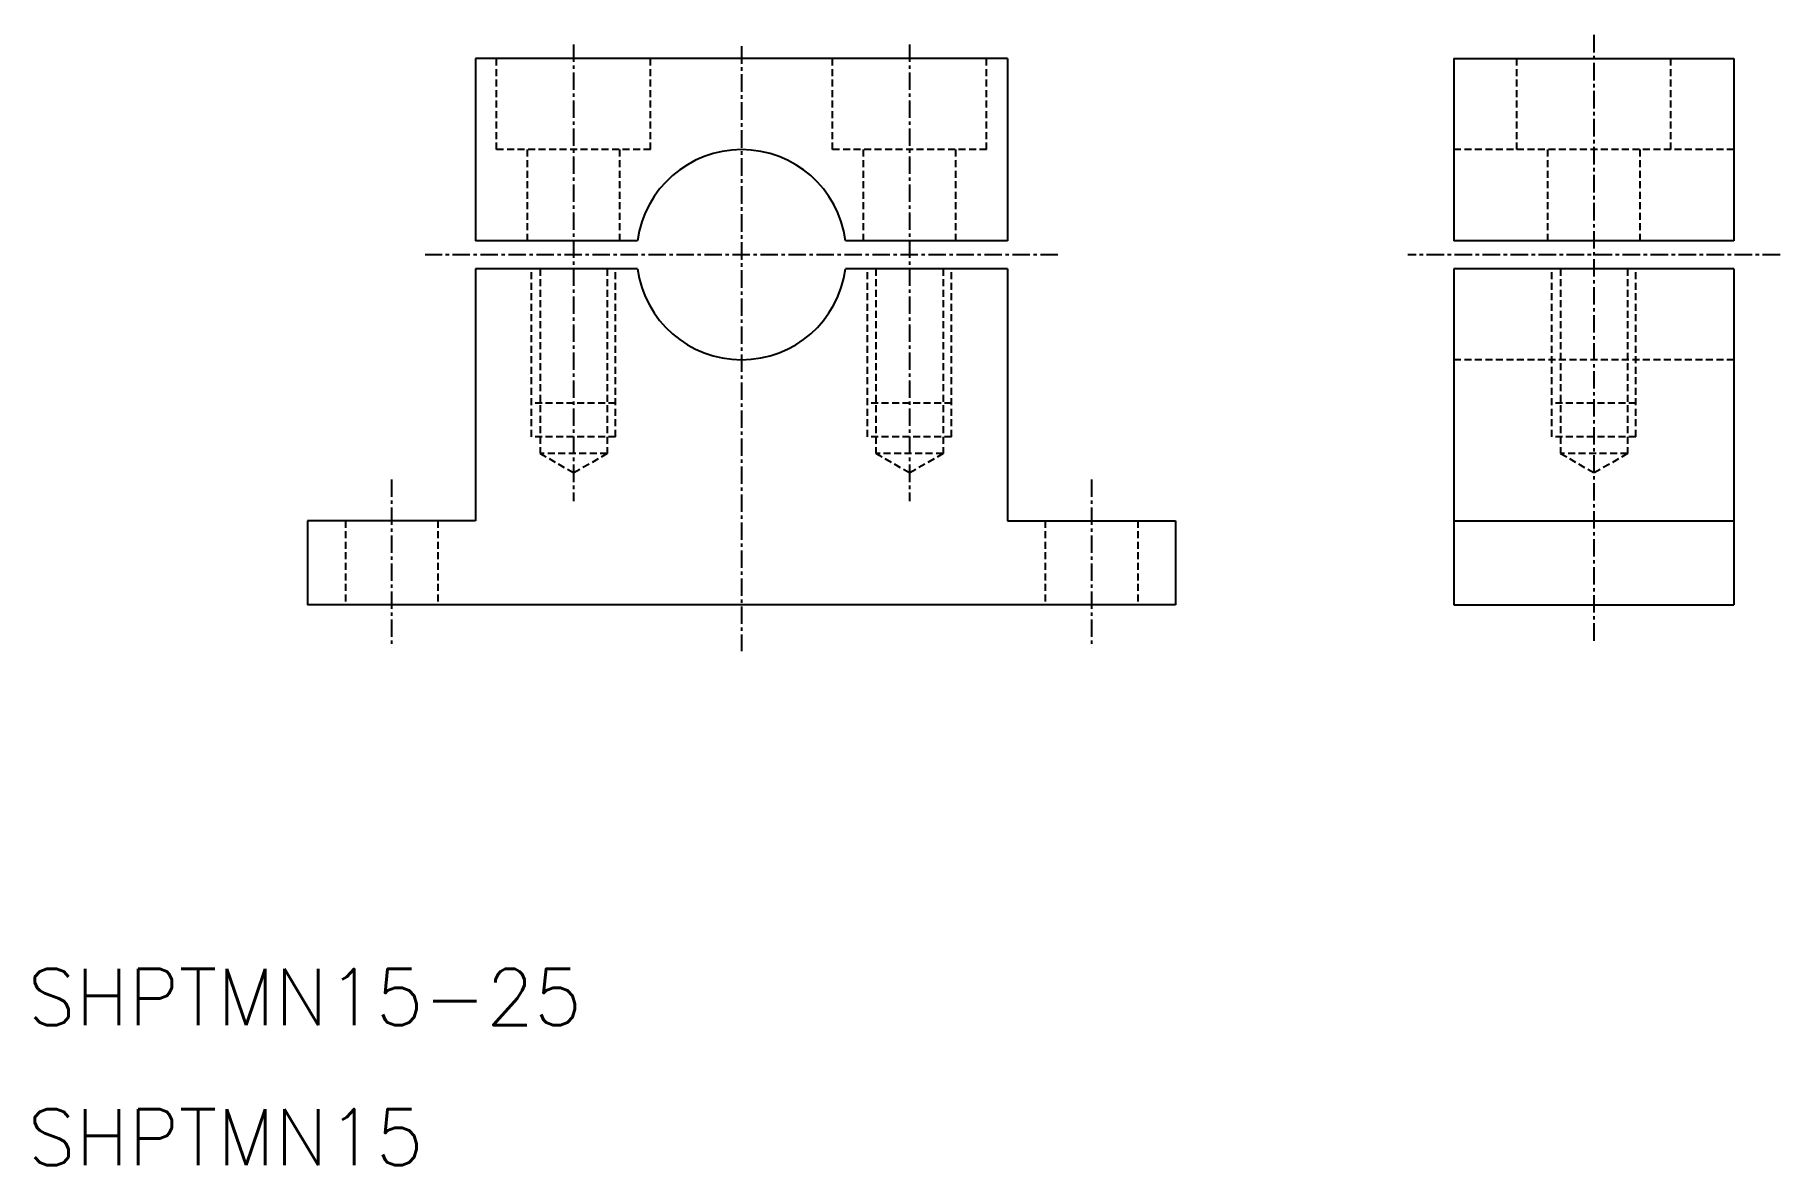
# Model space of a CAD drawing. Extents: x 3 to 127, y 2 to 83.
import ezdxf

# ---------------------------------------------------------------- set-up
doc = ezdxf.new("R2010")
doc.units = 0
doc.linetypes.add('CENTER', pattern=[2, 1.25, -0.25, 0.25, -0.25])
doc.linetypes.add('DASHED', pattern=[0.75, 0.5, -0.25])
doc.layers.get('0').update_dxf_attribs({"linetype": 'CONTINUOUS'})
doc.layers.add('CENTER', color=1, linetype='CENTER')
doc.styles.get("Standard").update_dxf_attribs({"font": 'txt.shx', "bigfont": 'extfont.shx'})

msp = doc.modelspace()

# ---------------------------------------------------------------- linework, layer by layer
at = {"color": 7, "linetype": 'CONTINUOUS'}
for p, q in [((34.07783081752001, 81.43263690715706), (34.07783081752003, 68.432636907157)), ((72.07783081752002, 81.43263690715706), (34.07783081752001, 81.43263690715706)), ((72.07783081752002, 81.43263690715706), (72.07783081752002, 68.43263690715708)), ((103.97393837492, 81.43263690715705), (123.9739383749198, 81.43263690715705)), ((103.97393837492, 81.43263690715705), (103.97393837492, 68.432636907157)), ((123.9739383749198, 81.43263690715705), (123.9739383749198, 68.43263690715708)), ((45.64479644386074, 68.432636907157), (34.07783081752003, 68.432636907157)), ((72.07783081752002, 68.43263690715708), (60.51086519117927, 68.43263690715708)), ((123.9739383749198, 68.432636907157), (103.97393837492, 68.43263690715708)), ((45.64479644386076, 66.43263690715705), (34.07783081752001, 66.43263690715708)), ((34.07783081751992, 66.43263690715705), (34.07783081752003, 48.43263690715701)), ((72.07783081751997, 66.43263690715708), (60.51086519117927, 66.43263690715708)), ((72.0778308175198, 66.43263690715708), (72.07783081752005, 48.43263690715701)), ((123.9739383749196, 66.43263690715708), (103.9739383749197, 66.43263690715696)), ((103.9739383749197, 66.43263690715702), (103.97393837492, 42.43263690715703)), ((123.9739383749196, 66.43263690715708), (123.9739383749198, 42.43263690715703)), ((22.07783081751995, 48.43263690715705), (22.07783081752001, 42.43263690715703)), ((34.07783081752003, 48.43263690715701), (22.07783081751995, 48.43263690715701)), ((72.07783081752005, 48.43263690715701), (84.07783081752, 48.43263690715701)), ((84.07783081752, 48.43263690715705), (84.07783081752, 42.43263690715703)), ((103.97393837492, 48.43263690715705), (123.9739383749198, 48.43263690715705)), ((84.07783081752, 42.43263690715703), (22.07783081752001, 42.43263690715703)), ((53.07783081751998, 42.43263690715709), (53.07793081751997, 42.43263690715709)), ((68.07783081751998, 42.43263690715709), (68.07783081751998, 42.43273690715708)), ((103.97393837492, 42.43263690715703), (123.9739383749198, 42.43263690715703))]:
    msp.add_line(p, q, dxfattribs=at)
at = {"color": 3, "linetype": 'DASHED'}
for p, q in [((35.57783081751998, 74.93263690715706), (35.57783081751998, 81.43263690715705)), ((46.57783081751998, 74.93263690715706), (46.57783081751998, 81.43263690715705)), ((59.57783081752001, 74.93263690715706), (59.57783081752001, 81.43263690715705)), ((70.57783081752002, 74.93263690715706), (70.57783081752002, 81.43263690715705)), ((108.4739383749199, 74.93263690715705), (108.4739383749199, 81.432636907157)), ((119.4739383749197, 74.93263690715705), (119.4739383749197, 81.432636907157)), ((46.57783081751998, 74.93263690715706), (35.57783081751998, 74.93263690715706)), ((37.77783081752001, 68.432636907157), (37.77783081751998, 74.93263690715706)), ((44.37783081751994, 68.432636907157), (44.37783081751997, 74.93263690715706)), ((70.57783081752002, 74.93263690715706), (59.57783081752001, 74.93263690715706)), ((61.77783081752004, 68.432636907157), (61.77783081752, 74.93263690715706)), ((68.37783081751999, 68.432636907157), (68.37783081751999, 74.93263690715706)), ((123.9739383749198, 74.93263690715706), (103.97393837492, 74.93263690715698)), ((110.6739383749199, 68.43263690715696), (110.6739383749199, 74.93263690715705)), ((117.2739383749197, 68.43263690715696), (117.2739383749197, 74.93263690715705)), ((38.07783081751998, 54.43263690715705), (38.07783081751998, 66.43263690715705)), ((38.67783081752, 66.43263690715708), (38.67783081752, 53.23263690715709)), ((43.47783081751994, 66.43263690715705), (43.47783081751994, 53.23263690715709)), ((44.07783081751999, 54.43263690715705), (44.07783081751999, 66.43263690715705)), ((62.07783081752001, 54.43263690715705), (62.07783081752001, 66.43263690715705)), ((62.67783081752003, 66.43263690715708), (62.67783081752003, 53.23263690715709)), ((67.47783081751994, 66.43263690715708), (67.47783081751994, 53.23263690715709)), ((68.07783081752001, 54.43263690715705), (68.07783081752001, 66.43263690715705)), ((110.97393837492, 54.43263690715705), (110.97393837492, 66.43263690715705)), ((111.5739383749199, 66.43263690715702), (111.5739383749199, 53.23263690715709)), ((116.3739383749199, 66.43263690715705), (116.3739383749199, 53.23263690715709)), ((116.9739383749199, 54.43263690715705), (116.9739383749199, 66.43263690715705)), ((123.9739383749198, 59.93263690715706), (103.9739383749197, 59.93263690715706)), ((44.07783081751999, 56.83263690715708), (38.07783081751998, 56.83263690715708)), ((68.07783081752001, 56.83263690715708), (62.07783081752001, 56.83263690715708)), ((116.9739383749199, 56.83263690715708), (110.97393837492, 56.83263690715708)), ((44.07783081751999, 54.43263690715705), (38.07783081751998, 54.43263690715705)), ((68.07783081752001, 54.43263690715705), (62.07783081752001, 54.43263690715705)), ((116.9739383749199, 54.43263690715705), (110.97393837492, 54.43263690715705)), ((41.07783081751998, 51.84699626110194), (38.67783081752, 53.23263690715709)), ((43.47783081751994, 53.23263690715709), (38.67783081752, 53.23263690715709)), ((43.47783081751994, 53.23263690715709), (41.07783081751998, 51.84699626110194)), ((65.07783081752001, 51.84699626110194), (62.67783081752003, 53.23263690715709)), ((67.47783081751994, 53.23263690715709), (62.67783081752003, 53.23263690715709)), ((67.47783081751994, 53.23263690715709), (65.07783081752001, 51.84699626110194)), ((113.9739383749199, 51.84699626110194), (111.5739383749199, 53.23263690715709)), ((116.3739383749199, 53.23263690715709), (111.5739383749199, 53.23263690715709)), ((116.3739383749199, 53.23263690715709), (113.9739383749199, 51.84699626110194)), ((24.77783081752004, 48.43263690715705), (24.77783081752011, 42.43263690715703)), ((31.37783081752002, 48.43263690715705), (31.37783081752002, 42.43263690715703)), ((74.77783081752003, 48.43263690715705), (74.77783081752011, 42.43263690715703)), ((81.37783081752004, 48.43263690715705), (81.37783081752004, 42.43263690715703))]:
    msp.add_line(p, q, dxfattribs=at)
at = {"color": 7, "linetype": 'CONTINUOUS'}
for start, end in [(7.662255660766062, 172.3377443392344), (187.6622556607663, 352.337744339234)]:
    msp.add_arc((53.07783081752001, 67.43263690715708), 7.5, start, end, dxfattribs=at)
at = {"layer": 'CENTER', "color": 1, "linetype": 'CENTER'}
for p, q in [((41.07783081751998, 82.4524913639243), (41.07783081751998, 49.84699626110193)), ((53.07783081752001, 82.31699935783718), (53.07783081752001, 39.11990873619149)), ((65.07783081752001, 82.4524913639243), (65.07783081752001, 49.84699626110193)), ((113.9739383749199, 83.12473593605552), (113.9739383749199, 39.74599361755063)), ((75.6762342570618, 67.43263690715705), (30.47942737797823, 67.43263690715705)), ((127.2722367510369, 67.43263690715705), (100.6756399988029, 67.43263690715702)), ((28.07783081752001, 51.39252846946968), (28.07783081752001, 39.38762821093462)), ((78.07783081752002, 51.39252846946968), (78.07783081752002, 39.38762821093462))]:
    msp.add_line(p, q, dxfattribs=at)

# ---------------------------------------------------------------- texts
at = {"color": 7, "linetype": 'CONTINUOUS'}
for s, p in [('SHPTMN15-25', (2.077830817520008, 12.43263690715705)), ('SHPTMN15', (2.077830817520008, 2.432636907157045))]:
    msp.add_text(s, height=4, dxfattribs=at).set_placement(p)

doc.saveas('drawing.dxf')
